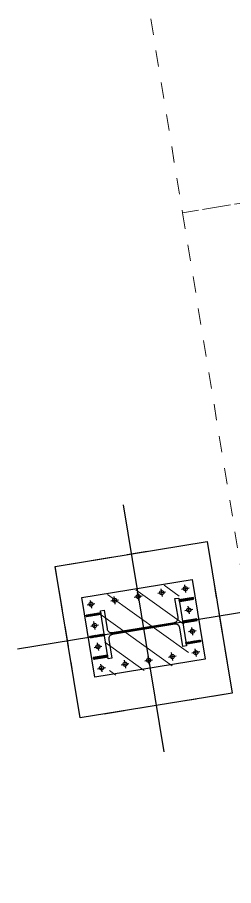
# Model space of a CAD drawing. Header units: metres. Extents: x 2 to 659295185, y -28 to 1124222152.
# Drawn here: x 655595.79 to 655597.12, y 1126537.07 to 1126542.44 of the extents above; entities that cross this region are included whole.
import ezdxf

# ---------------------------------------------------------------- set-up
doc = ezdxf.new("R2010")
doc.units = ezdxf.units.M
doc.header["$MEASUREMENT"] = 0
for name, pattern in [('CCSM_C1_CUERPO CK$0$DASHED', [0.75, 0.5, -0.25]), ('CCSM_C1_CUERPO CK$0$DASHED2', [0.375, 0.25, -0.125]), ('CCSM_C1_CUERPO CK$0$HIDDEN2', [0.1875, 0.125, -0.0625])]:
    doc.linetypes.add(name, pattern=pattern)
doc.layers.get('0').update_dxf_attribs({"linetype": 'CONTINUOUS'})
for name, color, linetype in [('CCSM_C1_CUERPO CK$0$A-EQUIPOS', 9, 'CONTINUOUS'), ('CCSM_C1_CUERPO CK$0$A-ESTRUCTURA DE FACHADA DE VIDRIO', 5, 'CONTINUOUS'), ('CCSM_C1_CUERPO CK$0$A-PROYECCIONES SUP', 5, 'CCSM_C1_CUERPO CK$0$DASHED'), ('CCSM_C1_CUERPO CK$0$A-VISTA 4', 8, 'CONTINUOUS')]:
    doc.layers.add(name, color=color, linetype=linetype)

# ---------------------------------------------------------------- blocks, each defined once
blk = doc.blocks.new('CCSM_C1_CUERPO CK$0$500')
at = {"flags": 128}
blk.add_lwpolyline([(-0.15, 0), (0.15, 0), (0.15, -0.023), (0.033, -0.023, 0.414214), (0.006, -0.05), (0.006, -0.44, 0.414214), (0.033, -0.467), (0.15, -0.467), (0.15, -0.49), (-0.15, -0.49), (-0.15, -0.467), (-0.033, -0.467, 0.414214), (-0.006, -0.44), (-0.006, -0.05, 0.414214), (-0.033, -0.023), (-0.15, -0.023)], format="xyb", close=True, dxfattribs=at)
blk = doc.blocks.new('CCSM_C1_CUERPO CK$0$PLANCHA')
h = blk.add_hatch()
h.set_pattern_fill('ANSI32', color=256, scale=0.01, style=0)
h.set_pattern_definition([(225, (388.9419015, 49.8049035), (0.00265165043, -0.00265165043), []), (225, (388.9401337, 49.8049035), (0.00265165043, -0.00265165043), [])])
h.paths.add_polyline_path([(135.5904, 16.7843), (135.6004, 16.7843), (135.6004, 16.8743), (135.5904, 16.8743)])
h = blk.add_hatch()
h.set_pattern_fill('ANSI32', color=256, scale=0.01, style=0)
h.set_pattern_definition([(225, (389.0752348, 49.8049035), (0.00265165043, -0.00265165043), []), (225, (389.073467, 49.8049035), (0.00265165043, -0.00265165043), [])])
h.paths.add_polyline_path([(135.7237, 16.7843), (135.7337, 16.7843), (135.7337, 16.8743), (135.7237, 16.8743)])
h = blk.add_hatch()
h.set_pattern_fill('ANSI32', color=256, scale=0.01, style=0)
h.set_pattern_definition([(315, (-117.484444, 49.8049035), (-0.00265165043, -0.00265165043), []), (315, (-117.4826764, 49.8049035), (-0.00265165043, -0.00265165043), [])])
h.paths.add_polyline_path([(135.8671, 16.7843), (135.8571, 16.7843), (135.8571, 16.8743), (135.8671, 16.8743)])
h = blk.add_hatch()
h.set_pattern_fill('ANSI32', color=256, scale=0.01, style=0)
h.set_pattern_definition([(135, (388.9419015, -16.7263742), (0.00265165043, 0.00265165043), []), (135, (388.9401337, -16.7263742), (0.00265165043, 0.00265165043), [])])
h.paths.add_polyline_path([(135.5904, 16.2943), (135.6004, 16.2943), (135.6004, 16.2043), (135.5904, 16.2043)])
h = blk.add_hatch()
h.set_pattern_fill('ANSI32', color=256, scale=0.01, style=0)
h.set_pattern_definition([(135, (389.0752348, -16.7263742), (0.00265165043, 0.00265165043), []), (135, (389.073467, -16.7263742), (0.00265165043, 0.00265165043), [])])
h.paths.add_polyline_path([(135.7237, 16.2943), (135.7337, 16.2943), (135.7337, 16.2043), (135.7237, 16.2043)])
h = blk.add_hatch()
h.set_pattern_fill('ANSI32', color=256, scale=0.01, style=0)
h.set_pattern_definition([(45, (-117.484444, -16.7263742), (-0.00265165043, 0.00265165043), []), (45, (-117.4826764, -16.7263742), (-0.00265165043, 0.00265165043), [])])
h.paths.add_polyline_path([(135.8671, 16.2943), (135.8571, 16.2943), (135.8571, 16.2043), (135.8671, 16.2043)])
for p, q in [((135.5287, 16.8585), (135.5287, 16.81)), ((135.6621, 16.8585), (135.6621, 16.81)), ((135.7954, 16.8585), (135.7954, 16.81)), ((135.7954, 16.8585), (135.7954, 16.81)), ((135.9287, 16.8585), (135.9287, 16.81)), ((135.9287, 16.8585), (135.9287, 16.81)), ((135.553, 16.8343), (135.5045, 16.8343)), ((135.6863, 16.8343), (135.6378, 16.8343)), ((135.8197, 16.8343), (135.7711, 16.8343)), ((135.8197, 16.8343), (135.7711, 16.8343)), ((135.953, 16.8343), (135.9045, 16.8343)), ((135.953, 16.8343), (135.9045, 16.8343)), ((135.5287, 16.6625), (135.5287, 16.711)), ((135.9287, 16.6625), (135.9287, 16.711)), ((135.9287, 16.6625), (135.9287, 16.711)), ((135.553, 16.6868), (135.5045, 16.6868)), ((135.953, 16.6868), (135.9045, 16.6868)), ((135.953, 16.6868), (135.9045, 16.6868)), ((135.553, 16.5393), (135.5045, 16.5393)), ((135.5287, 16.515), (135.5287, 16.5635)), ((135.953, 16.5393), (135.9045, 16.5393)), ((135.953, 16.5393), (135.9045, 16.5393)), ((135.9287, 16.515), (135.9287, 16.5635)), ((135.9287, 16.515), (135.9287, 16.5635)), ((135.553, 16.3918), (135.5045, 16.3918)), ((135.5287, 16.3675), (135.5287, 16.416)), ((135.953, 16.3918), (135.9045, 16.3918)), ((135.953, 16.3918), (135.9045, 16.3918)), ((135.9287, 16.3675), (135.9287, 16.416)), ((135.9287, 16.3675), (135.9287, 16.416)), ((135.5287, 16.22), (135.5287, 16.2685)), ((135.6621, 16.22), (135.6621, 16.2685)), ((135.7954, 16.22), (135.7954, 16.2685)), ((135.7954, 16.22), (135.7954, 16.2685)), ((135.9287, 16.22), (135.9287, 16.2685)), ((135.9287, 16.22), (135.9287, 16.2685)), ((135.553, 16.2443), (135.5045, 16.2443)), ((135.6863, 16.2443), (135.6378, 16.2443)), ((135.8197, 16.2443), (135.7711, 16.2443)), ((135.8197, 16.2443), (135.7711, 16.2443)), ((135.953, 16.2443), (135.9045, 16.2443)), ((135.953, 16.2443), (135.9045, 16.2443))]:
    blk.add_line(p, q)
for points in [[(135.4787, 16.8843), (135.9787, 16.8843), (135.9787, 16.1943), (135.4787, 16.1943)], [(135.6004, 16.8743), (135.5904, 16.8743), (135.5904, 16.7843), (135.6004, 16.7843)], [(135.7337, 16.8743), (135.7237, 16.8743), (135.7237, 16.7843), (135.7337, 16.7843)], [(135.8571, 16.8743), (135.8671, 16.8743), (135.8671, 16.7843), (135.8571, 16.7843)], [(135.6004, 16.2043), (135.5904, 16.2043), (135.5904, 16.2943), (135.6004, 16.2943)], [(135.7337, 16.2043), (135.7237, 16.2043), (135.7237, 16.2943), (135.7337, 16.2943)], [(135.8571, 16.2043), (135.8671, 16.2043), (135.8671, 16.2943), (135.8571, 16.2943)]]:
    blk.add_lwpolyline(points, close=True)
for centre in [(135.5287, 16.8343), (135.6621, 16.8343), (135.7954, 16.8343), (135.7954, 16.8343), (135.9287, 16.8343), (135.9287, 16.8343), (135.5287, 16.6868), (135.9287, 16.6868), (135.9287, 16.6868), (135.5287, 16.5393), (135.9287, 16.5393), (135.9287, 16.5393), (135.5287, 16.3918), (135.9287, 16.3918), (135.9287, 16.3918), (135.5287, 16.2443), (135.6621, 16.2443), (135.7954, 16.2443), (135.7954, 16.2443), (135.9287, 16.2443), (135.9287, 16.2443)]:
    blk.add_circle(centre, 0.0127)
blk.add_blockref('CCSM_C1_CUERPO CK$0$500', (135.7287, 16.7843))

msp = doc.modelspace()

# ---------------------------------------------------------------- hatches: boundary and pattern name
at = {"layer": 'CCSM_C1_CUERPO CK$0$A-ESTRUCTURA DE FACHADA DE VIDRIO', "lineweight": 5}
h = msp.add_hatch(dxfattribs=at)
h.set_pattern_fill('ANSI31', color=8, angle=0.0001, style=0)
h.set_pattern_definition([(324.308143966, (0.83596, -17.03404), (0.072928221479, 0.101520806986), [])])
h.paths.add_polyline_path([(655596.771, 1126538.9388), (655596.8519, 1126538.4453), (655596.3585, 1126538.3645), (655596.2776, 1126538.8579)])

# ---------------------------------------------------------------- linework, layer by layer
at = {"color": 5}
for p, q in [((655596.4385, 1126539.422), (655596.6887, 1126537.8951)), ((655596.4385, 1126539.422), (655596.6887, 1126537.8951)), ((655597.3421, 1126538.7861), (655595.7851, 1126538.531)), ((655597.3421, 1126538.7861), (655595.7851, 1126538.531))]:
    msp.add_line(p, q, dxfattribs=at)
at = {"color": 8}
msp.add_lwpolyline([(655596.9569, 1126539.1958), (655597.1105, 1126538.2583), (655596.1731, 1126538.1047), (655596.0194, 1126539.0422)], close=True, dxfattribs=at)
msp.add_lwpolyline([(655596.9569, 1126539.1958), (655597.1105, 1126538.2583), (655596.1731, 1126538.1047), (655596.0194, 1126539.0422)], close=True, dxfattribs=at)
at = {"layer": 'CCSM_C1_CUERPO CK$0$A-PROYECCIONES SUP', "color": 5, "linetype": 'CCSM_C1_CUERPO CK$0$DASHED2', "lineweight": 5, "ltscale": 0.2}
for points in [[(655603.5403, 1126542.3325), (655602.8583, 1126546.493), (655596.1232, 1126545.389), (655596.8052, 1126541.2285)], [(655604.2222, 1126538.172), (655603.5403, 1126542.3325), (655596.8052, 1126541.2285), (655597.4871, 1126537.0681)]]:
    msp.add_lwpolyline(points, close=True, dxfattribs=at)
at = {"layer": 'CCSM_C1_CUERPO CK$0$A-VISTA 4', "color": 8, "linetype": 'CCSM_C1_CUERPO CK$0$HIDDEN2', "lineweight": 5, "elevation": 9.86}
msp.add_lwpolyline([(655596.9568, 1126539.1959), (655597.1105, 1126538.2584), (655596.173, 1126538.1048), (655596.0194, 1126539.0423)], close=True, dxfattribs=at)

# ---------------------------------------------------------------- block references
at = {"layer": 'CCSM_C1_CUERPO CK$0$A-EQUIPOS', "lineweight": 5, "rotation": 279.3081439176762}
msp.add_blockref('CCSM_C1_CUERPO CK$0$PLANCHA', (655558.2887, 1126669.925, 4.93), dxfattribs=at)

doc.saveas('drawing.dxf')
